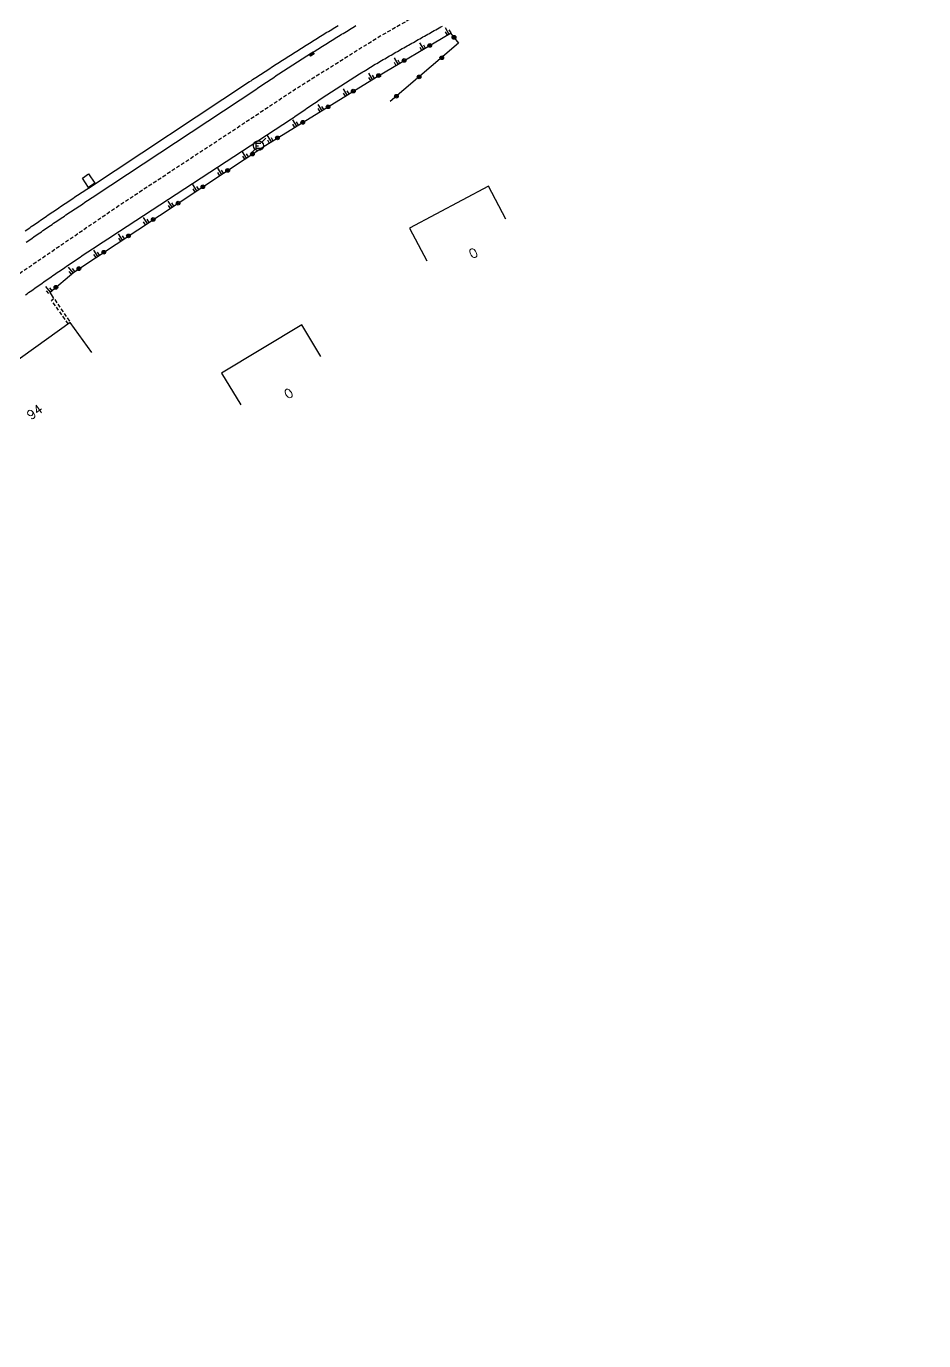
# Model space of a CAD drawing. Header units: millimetres. Extents: x 269999 to 271000, y 126004 to 126739.
# Drawn here: x 270194.9 to 270315.7, y 126131.5 to 126308.4 of the extents above; entities that cross this region are included whole.
import ezdxf
from ezdxf.enums import TextEntityAlignment as Align

# ---------------------------------------------------------------- set-up
doc = ezdxf.new("R2010")
doc.units = ezdxf.units.MM
doc.linetypes.add('DASHED', pattern=[0.75, 0.5, -0.25])
doc.layers.get('0').update_dxf_attribs({"linetype": 'CONTINUOUS'})
for name, color, linetype in [('W0001', 6, 'DASHED'), ('W0008', 7, 'CONTINUOUS'), ('W0017', 7, 'CONTINUOUS'), ('W0100', 7, 'CONTINUOUS'), ('W0112', 1, 'DASHED'), ('W0211', 2, 'CONTINUOUS'), ('W0322', 7, 'CONTINUOUS'), ('W0400', 7, 'CONTINUOUS'), ('W0471', 7, 'CONTINUOUS'), ('W0991', 7, 'CONTINUOUS'), ('W1471', 7, 'CONTINUOUS')]:
    doc.layers.add(name, color=color, linetype=linetype)
doc.styles.get("Standard").update_dxf_attribs({"font": 'romans.shx', "width": 0.85})

# ---------------------------------------------------------------- blocks, each defined once
blk = doc.blocks.new('T471')
for p, q in [((-0.333334, 0.333334), (-0.333334, -0.333334)), ((-0.333334, 0.333334), (0.333334, 0.333334)), ((-0.333334, 0), (0, 0)), ((0.500001, 0.500001), (1.000002, 1.000002)), ((-0.500001, -0.500001), (-1.000002, -1.000002)), ((-0.333334, -0.333334), (0.333334, -0.333334))]:
    blk.add_line(p, q)
blk.add_ellipse((0, 0), major_axis=(0.471405, 0.471405), ratio=1, start_param=5.4977871438, end_param=11.780972451)
blk = doc.blocks.new('T400')
for p, q in [((-0.15, 0.3), (0.15, 0.3)), ((-0.15, -0.25), (-0.15, 0.3)), ((-0.15, 0.15), (0.15, 0.15)), ((-0.15, 0), (0.15, 0)), ((0.15, 0.3), (0.15, -0.25)), ((-0.15, -0.15), (0.15, -0.15)), ((-0.15, -0.25), (-0.15, -0.3)), ((-0.15, -0.3), (0.15, -0.3)), ((0.15, -0.3), (0.15, -0.25))]:
    blk.add_line(p, q)
blk = doc.blocks.new('t322o')
at = {"color": 0, "linetype": 'Continuous'}
for radius in [0.25, 0.15]:
    blk.add_circle((0, 0), radius, dxfattribs=at)
blk = doc.blocks.new('t211o')
at = {"color": 0, "linetype": 'Continuous'}
for p, q in [((-0.29, 0.5), (-0.29, 0)), ((0, 1), (0, 0)), ((0.29, 0.5), (0.29, 0))]:
    blk.add_line(p, q, dxfattribs=at)
blk = doc.blocks.new('T1471')
at = {"color": 0, "linetype": 'Continuous', "flags": 128}
blk.add_lwpolyline([(-0.75, -0.5), (-0.75, 0.5), (0.75, 0.5), (0.75, -0.5), (-0.75, -0.5)], dxfattribs=at)

msp = doc.modelspace()

# ---------------------------------------------------------------- linework, layer by layer
at = {"layer": 'W0001', "flags": 128}
msp.add_lwpolyline([(270315.74, 126341.87), (270310.66, 126339.59), (270288.57, 126329.88), (270277.54, 126325.23), (270269.05, 126321.37), (270258.73, 126316.12), (270249.12, 126310.82), (270242.31, 126306.92), (270231.17, 126299.93), (270221.27, 126293.38), (270207.6, 126284.39), (270191.18, 126273.18), (270179.24, 126264.06), (270167.9, 126254.58), (270156.74, 126244.82), (270144.66, 126234.05), (270135.08, 126225.6), (270120.84, 126213.1), (270110.48, 126204.16), (270100.94, 126196.22), (270087.75, 126185.47), (270075.79, 126175.86), (270065.46, 126167.66), (270053.66, 126158.63), (270041.13, 126150.22), (270032.58, 126145.09), (270023.7, 126140.23), (270004.8, 126132.82), (270000, 126131.47)], dxfattribs=at)
at = {"layer": 'W0008', "flags": 128}
for points in [[(270194.82, 126272.27), (270195.02, 126272.41), (270195.23, 126272.56), (270195.43, 126272.7), (270195.64, 126272.85), (270195.84, 126272.99), (270196.05, 126273.14), (270196.25, 126273.28), (270196.45, 126273.42), (270196.65, 126273.57), (270196.86, 126273.71), (270197.06, 126273.85), (270197.26, 126273.99), (270197.47, 126274.13), (270197.67, 126274.28), (270197.87, 126274.42), (270198.08, 126274.56), (270198.28, 126274.7), (270198.48, 126274.84), (270198.69, 126274.98), (270198.89, 126275.12), (270199.09, 126275.26), (270199.3, 126275.4), (270199.5, 126275.54), (270199.71, 126275.68), (270199.91, 126275.82), (270200.12, 126275.96), (270200.32, 126276.1), (270200.53, 126276.24), (270200.73, 126276.38), (270200.94, 126276.52), (270201.14, 126276.66), (270201.35, 126276.8), (270201.55, 126276.94), (270201.76, 126277.08), (270201.96, 126277.21), (270202.17, 126277.35), (270202.38, 126277.49), (270202.58, 126277.63), (270202.79, 126277.77), (270202.99, 126277.9), (270203.2, 126278.04), (270203.41, 126278.18), (270203.61, 126278.31), (270203.82, 126278.45), (270204.03, 126278.59), (270204.23, 126278.72), (270204.44, 126278.86), (270204.65, 126279), (270204.85, 126279.13), (270205.06, 126279.27), (270205.27, 126279.4), (270205.48, 126279.54), (270205.68, 126279.67), (270205.89, 126279.81), (270206.1, 126279.94), (270206.31, 126280.08), (270230.64, 126295.96), (270230.84, 126296.1), (270231.05, 126296.25), (270231.25, 126296.39), (270231.45, 126296.53), (270231.66, 126296.67), (270231.87, 126296.81), (270232.07, 126296.95), (270232.28, 126297.09), (270232.48, 126297.23), (270232.69, 126297.37), (270232.89, 126297.51), (270233.1, 126297.65), (270233.31, 126297.79), (270233.51, 126297.93), (270233.72, 126298.07), (270233.93, 126298.21), (270234.13, 126298.35), (270234.34, 126298.49), (270234.55, 126298.63), (270234.75, 126298.76), (270234.96, 126298.9), (270235.17, 126299.04), (270235.38, 126299.18), (270235.59, 126299.31), (270235.79, 126299.45), (270236, 126299.59), (270236.21, 126299.72), (270236.42, 126299.86), (270236.63, 126299.99), (270236.84, 126300.13), (270237.05, 126300.26), (270237.26, 126300.4), (270237.47, 126300.53), (270237.68, 126300.67), (270237.89, 126300.8), (270238.1, 126300.93), (270238.31, 126301.07), (270238.52, 126301.2), (270238.73, 126301.33), (270238.94, 126301.47), (270239.15, 126301.6), (270239.36, 126301.73), (270239.57, 126301.86), (270239.78, 126302), (270239.99, 126302.13), (270240.21, 126302.26), (270240.42, 126302.39), (270240.63, 126302.52), (270240.84, 126302.65), (270241.05, 126302.78), (270241.26, 126302.91), (270241.47, 126303.04), (270241.68, 126303.16), (270241.9, 126303.29), (270242.11, 126303.42), (270242.32, 126303.54), (270242.53, 126303.67), (270242.75, 126303.79), (270242.96, 126303.92), (270243.17, 126304.04), (270243.39, 126304.17), (270243.6, 126304.29), (270243.81, 126304.42), (270244.03, 126304.54), (270244.24, 126304.66), (270244.45, 126304.79), (270244.67, 126304.91), (270244.88, 126305.03), (270245.1, 126305.15), (270245.31, 126305.28), (270245.53, 126305.4), (270245.74, 126305.52), (270245.96, 126305.64), (270246.17, 126305.76), (270246.39, 126305.89), (270246.6, 126306.01), (270246.82, 126306.13), (270247.03, 126306.25), (270247.25, 126306.37), (270247.46, 126306.49), (270247.68, 126306.61), (270247.89, 126306.73), (270248.11, 126306.86), (270248.32, 126306.98), (270248.54, 126307.1), (270248.75, 126307.22), (270248.97, 126307.34), (270249.19, 126307.46), (270249.4, 126307.59), (270249.62, 126307.71), (270249.84, 126307.83), (270250.06, 126307.95), (270250.27, 126308.07), (270250.49, 126308.2), (270250.71, 126308.32), (270250.93, 126308.44)], [(270194.89, 126279.34), (270195.1, 126279.49), (270195.3, 126279.63), (270195.51, 126279.77), (270195.71, 126279.91), (270195.92, 126280.06), (270196.12, 126280.2), (270196.33, 126280.34), (270196.53, 126280.48), (270196.74, 126280.62), (270196.94, 126280.76), (270197.15, 126280.91), (270197.36, 126281.05), (270197.56, 126281.19), (270197.77, 126281.33), (270197.97, 126281.47), (270198.18, 126281.61), (270198.39, 126281.75), (270198.59, 126281.89), (270198.8, 126282.03), (270199.01, 126282.17), (270199.21, 126282.31), (270199.42, 126282.45), (270199.63, 126282.59), (270199.83, 126282.73), (270200.04, 126282.87), (270200.25, 126283.01), (270200.45, 126283.15), (270200.66, 126283.29), (270200.87, 126283.43), (270201.08, 126283.57), (270201.29, 126283.7), (270201.49, 126283.84), (270201.7, 126283.98), (270201.91, 126284.12), (270202.12, 126284.26), (270202.33, 126284.39), (270202.53, 126284.53), (270202.74, 126284.67), (270202.95, 126284.81), (270203.16, 126284.94), (270203.37, 126285.08), (270203.58, 126285.22), (270203.79, 126285.36), (270204, 126285.49), (270204.2, 126285.63), (270225.81, 126299.92), (270226.02, 126300.06), (270226.22, 126300.2), (270226.43, 126300.34), (270226.64, 126300.48), (270226.84, 126300.62), (270227.05, 126300.76), (270227.26, 126300.89), (270227.46, 126301.03), (270227.67, 126301.17), (270227.88, 126301.31), (270228.09, 126301.44), (270228.29, 126301.58), (270228.5, 126301.72), (270228.71, 126301.86), (270228.92, 126301.99), (270229.13, 126302.13), (270229.33, 126302.26), (270229.54, 126302.4), (270229.75, 126302.54), (270229.96, 126302.67), (270230.17, 126302.81), (270230.38, 126302.94), (270230.59, 126303.08), (270230.8, 126303.21), (270231.01, 126303.35), (270231.22, 126303.48), (270231.43, 126303.62), (270231.63, 126303.75), (270231.84, 126303.88), (270232.05, 126304.02), (270232.26, 126304.15), (270232.47, 126304.28), (270232.69, 126304.42), (270232.9, 126304.55), (270233.11, 126304.68), (270233.32, 126304.82), (270233.53, 126304.95), (270233.74, 126305.08), (270233.95, 126305.21), (270234.17, 126305.35), (270234.38, 126305.48), (270234.59, 126305.61), (270234.81, 126305.75), (270235.02, 126305.88), (270235.23, 126306.01), (270235.45, 126306.14), (270235.66, 126306.27), (270235.87, 126306.41), (270236.09, 126306.54), (270236.3, 126306.67), (270236.51, 126306.8), (270236.73, 126306.93), (270236.94, 126307.06), (270237.15, 126307.2), (270237.37, 126307.33), (270237.58, 126307.46), (270237.8, 126307.59), (270238.01, 126307.72), (270238.23, 126307.85), (270238.44, 126307.98), (270238.65, 126308.11), (270238.87, 126308.24), (270239.08, 126308.37), (270239.3, 126308.5)]]:
    msp.add_lwpolyline(points, dxfattribs=at)
at = {"layer": 'W0017', "flags": 128}
msp.add_lwpolyline([(270194.77, 126280.87), (270194.97, 126281.01), (270195.18, 126281.16), (270195.38, 126281.3), (270195.59, 126281.44), (270195.8, 126281.58), (270196, 126281.73), (270196.21, 126281.87), (270196.41, 126282.01), (270196.62, 126282.15), (270196.83, 126282.3), (270197.03, 126282.44), (270197.24, 126282.58), (270197.45, 126282.72), (270197.65, 126282.86), (270197.86, 126283.01), (270198.07, 126283.15), (270198.27, 126283.29), (270198.48, 126283.43), (270198.69, 126283.57), (270198.9, 126283.71), (270199.1, 126283.85), (270199.31, 126283.99), (270199.52, 126284.13), (270199.73, 126284.27), (270199.93, 126284.41), (270200.14, 126284.55), (270200.35, 126284.69), (270200.56, 126284.83), (270200.77, 126284.97), (270200.97, 126285.11), (270201.18, 126285.25), (270201.39, 126285.39), (270201.6, 126285.53), (270201.81, 126285.67), (270202.02, 126285.81), (270202.23, 126285.94), (270202.44, 126286.08), (270202.64, 126286.22), (270202.85, 126286.36), (270203.06, 126286.5), (270203.27, 126286.63), (270224.97, 126300.96), (270225.18, 126301.09), (270225.39, 126301.23), (270225.6, 126301.37), (270225.81, 126301.51), (270226.03, 126301.65), (270226.24, 126301.79), (270226.45, 126301.92), (270226.66, 126302.06), (270226.87, 126302.2), (270227.08, 126302.34), (270227.29, 126302.48), (270227.5, 126302.61), (270227.72, 126302.75), (270227.93, 126302.89), (270228.14, 126303.02), (270228.35, 126303.16), (270228.56, 126303.3), (270228.77, 126303.43), (270228.99, 126303.57), (270229.2, 126303.71), (270229.41, 126303.84), (270229.62, 126303.98), (270229.84, 126304.11), (270230.05, 126304.25), (270230.26, 126304.39), (270230.47, 126304.52), (270230.69, 126304.66), (270230.9, 126304.79), (270231.11, 126304.93), (270231.33, 126305.06), (270231.54, 126305.2), (270231.75, 126305.33), (270231.96, 126305.47), (270232.18, 126305.6), (270232.39, 126305.73), (270232.61, 126305.87), (270232.82, 126306), (270233.03, 126306.14), (270233.25, 126306.27), (270233.46, 126306.4), (270233.67, 126306.54), (270233.89, 126306.67), (270234.1, 126306.8), (270234.32, 126306.94), (270234.53, 126307.07), (270234.74, 126307.2), (270234.96, 126307.33), (270235.17, 126307.47), (270235.39, 126307.6), (270235.6, 126307.73), (270235.82, 126307.86), (270236.03, 126308), (270236.25, 126308.13), (270236.46, 126308.26), (270236.68, 126308.39), (270236.89, 126308.52)], dxfattribs=at)
at = {"layer": 'W0100', "flags": 128}
for points in [[(270259.47, 126282.45), (270257.12, 126286.87), (270246.52, 126281.24), (270248.86, 126276.83)], [(270203.75, 126264.48), (270200.84, 126268.54), (270183.09, 126255.84), (270186, 126251.77)], [(270234.58, 126263.95), (270231.99, 126268.23), (270221.21, 126261.71), (270223.8, 126257.43)]]:
    msp.add_lwpolyline(points, dxfattribs=at)
at = {"layer": 'W0112', "flags": 128}
msp.add_lwpolyline([(270200.57, 126268.35), (270198.3, 126271.53), (270198.63, 126271.77), (270200.84, 126268.54)], dxfattribs=at)
at = {"layer": 'W0322', "flags": 128}
msp.add_lwpolyline([(270198.64, 126271.78), (270198.12, 126272.6), (270201.3, 126275.32), (270227.15, 126292.4), (270242.03, 126301.58), (270252.04, 126307.5), (270253.12, 126306.12), (270243.92, 126298.29)], dxfattribs=at)

# ---------------------------------------------------------------- block references
at = {"layer": 'W0211'}
for p, rotation in [((270251.82, 126307.37), 30.5987751321032), ((270248.38, 126305.33), 30.5987751321032), ((270244.93, 126303.3), 30.5987751321032), ((270241.5, 126301.25), 31.6709986163557), ((270238.09, 126299.15), 31.6709986163557), ((270234.69, 126297.05), 31.6709986163557), ((270231.28, 126294.95), 31.6709986163557), ((270227.88, 126292.85), 31.6709986163557), ((270224.53, 126290.67), 33.45392023483949), ((270221.19, 126288.46), 33.45392023483949), ((270217.85, 126286.26), 33.45392023483949), ((270214.51, 126284.05), 33.45392023483949), ((270211.18, 126281.85), 33.45392023483949), ((270207.84, 126279.64), 33.45392023483949), ((270204.5, 126277.44), 33.45392023483949), ((270201.18, 126275.22), 40.5828796716382), ((270198.14, 126272.62), 40.5828796716382)]:
    msp.add_blockref('t211o', p, dxfattribs=dict(at, rotation=rotation))
at = {"layer": 'W0322'}
for p, rotation in [((270252.5, 126306.92), 308.0183115666975), ((270249.24, 126305.84), 30.5987751321032), ((270245.79, 126303.81), 30.5987751321032), ((270250.85, 126304.18), 220.3962486263334), ((270242.35, 126301.77), 30.5987751321032), ((270247.8, 126301.59), 220.3962486263334), ((270238.94, 126299.68), 31.6709986163557), ((270244.75, 126299), 220.3962486263334), ((270235.54, 126297.58), 31.6709986163557), ((270232.13, 126295.48), 31.6709986163557), ((270228.73, 126293.38), 31.6709986163557), ((270225.36, 126291.22), 33.45392023483949), ((270222.02, 126289.01), 33.45392023483949), ((270218.69, 126286.81), 33.45392023483949), ((270215.35, 126284.6), 33.45392023483949), ((270212.01, 126282.4), 33.45392023483949), ((270208.67, 126280.19), 33.45392023483949), ((270205.34, 126277.99), 33.45392023483949), ((270202, 126275.78), 33.45392023483949), ((270198.9, 126273.27), 40.5828796716382)]:
    msp.add_blockref('t322o', p, dxfattribs=dict(at, rotation=rotation))
at = {"layer": 'W0400', "rotation": 302.1638578217316}
msp.add_blockref('T400', (270233.33, 126304.66), dxfattribs=at)
at = {"layer": 'W0471'}
msp.add_blockref('T471', (270226.17, 126292.34), dxfattribs=at)
at = {"layer": 'W1471', "rotation": 303.4866793559253}
msp.add_blockref('T1471', (270203.29, 126287.63), dxfattribs=at)

# ---------------------------------------------------------------- texts
at = {"layer": 'W0991'}
for s, rotation, p in [('0', 27.9402, (270255.1, 126277.87)), ('0', 31.184, (270230.23, 126258.98)), ('94', 35.5927, (270196.04, 126256.5))]:
    msp.add_text(s, height=1.25, rotation=rotation, dxfattribs=at).set_placement(p, align=Align.MIDDLE)

doc.saveas('drawing.dxf')
